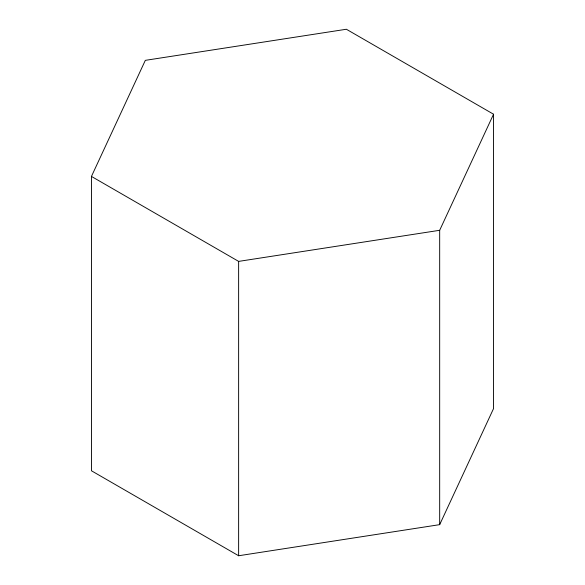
<?xml version="1.0" encoding="UTF-8"?>
<svg xmlns="http://www.w3.org/2000/svg" width="585" height="585" viewBox="0 0 585 585"><rect width="100%" height="100%" fill="white"/><g stroke="black" fill="none" stroke-linecap="round" stroke-linejoin="round"><path stroke-width="0.88" d="M91.45 176.421L145.321 60.35L346.371 29.25L493.55 114.221L493.55 408.579L439.679 524.65L238.629 555.75L91.45 470.779L91.45 176.421L238.629 261.393L439.679 230.293L493.55 114.221M439.679 230.293L439.679 524.65M238.629 261.393L238.629 555.75"/></g></svg>
